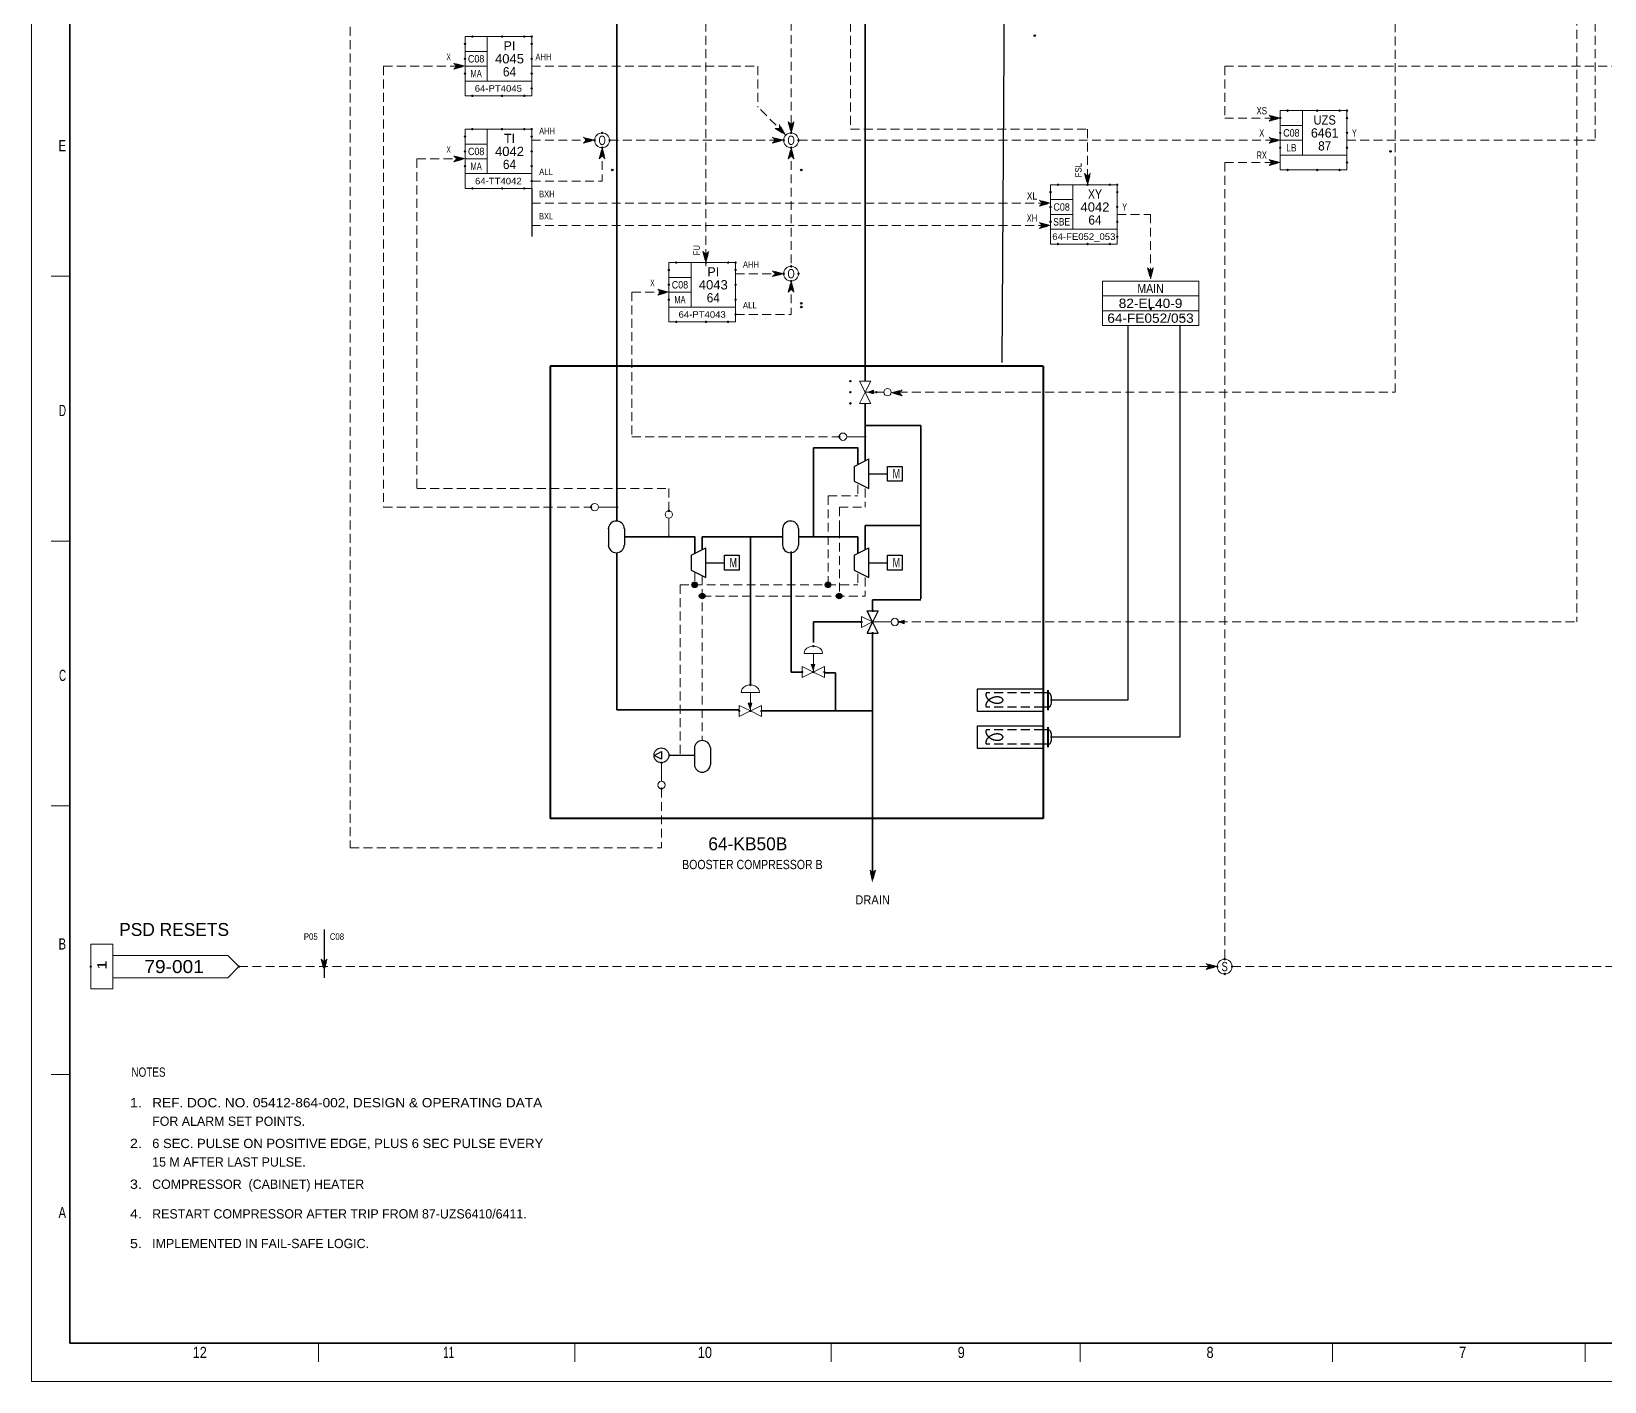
# Model space of a CAD drawing. Header units: millimetres. Extents: x 0 to 841, y 0 to 594.
# Drawn here: x 0 to 424.5, y 0 to 364.4 of the extents above; entities that cross this region are included whole.
import ezdxf
from ezdxf.enums import TextEntityAlignment as Align

# ---------------------------------------------------------------- set-up
doc = ezdxf.new("R2010")
doc.units = ezdxf.units.MM
doc.header["$LTSCALE"] = 0.8
doc.header["$PDMODE"] = 32
doc.header["$PDSIZE"] = 0.4
doc.linetypes.add('MEDIUM_DASHED', pattern=[4.5, 3, -1.5])
for name, color, linetype, lineweight in [('1', 7, 'Continuous', 13), ('12', 7, 'Continuous', 13), ('14', 7, 'MEDIUM_DASHED', 25), ('18', 7, 'Continuous', 40), ('40', 7, 'Continuous', 35), ('46', 7, 'MEDIUM_DASHED', 13), ('47', 7, 'Continuous', 13), ('48', 7, 'Continuous', 13), ('49', 7, 'Continuous', 13), ('50', 7, 'Continuous', 13), ('9', 7, 'Continuous', 13)]:
    doc.layers.add(name, color=color, linetype=linetype, lineweight=lineweight)
for name, color, linetype in [('16', 7, 'Continuous'), ('35', 7, 'Continuous'), ('36', 7, 'Continuous'), ('45', 7, 'Continuous')]:
    doc.layers.add(name, color=color, linetype=linetype)

msp = doc.modelspace()

# ---------------------------------------------------------------- hatches: boundary and pattern name
at = {"layer": '1'}
for points in [[(178.9811, 215.7685, 1), (178.9811, 214.2693, 1)], [(180.9811, 212.7685, 1), (180.9811, 211.2693, 1)], [(214.9811, 215.7685, 1), (214.9811, 214.2693, 1)], [(217.9811, 212.7685, 1), (217.9811, 211.2693, 1)]]:
    msp.add_hatch(color=256, dxfattribs=at).paths.add_polyline_path(points)

# ---------------------------------------------------------------- linework, layer by layer
at = {"layer": '1', "lineweight": 25}
for p, q in [((135, 322), (135, 309)), ((222, 247), (226, 249)), ((222, 247), (222, 243)), ((226, 241), (226, 249)), ((222, 243), (226, 241)), ((226, 245), (231, 245)), ((155.6803, 230.2638), (155.6803, 225.6795)), ((160, 230.2638), (160, 225.7362)), ((202.6803, 230.2638), (202.6803, 225.6795)), ((207, 230.2638), (207, 225.7362)), ((178, 223), (182, 225)), ((182, 217), (182, 225)), ((222, 223), (226, 225)), ((226, 217), (226, 225)), ((178, 223), (178, 219)), ((182, 221), (187, 221)), ((222, 223), (222, 219)), ((226, 221), (231, 221)), ((178, 219), (182, 217)), ((222, 219), (226, 217)), ((274.152, 185.848), (273, 185.848)), ((274.152, 186.6157), (274.152, 181.2402)), ((274.3441, 186.6157), (274.3441, 181.2402)), ((274.152, 182.0079), (273, 182.0079)), ((274.152, 175.848), (273, 175.848)), ((274.152, 176.6157), (274.152, 171.2402)), ((274.3441, 176.6157), (274.3441, 171.2402)), ((178.8976, 171.0205), (178.8976, 166.4362)), ((183.2181, 171.0205), (183.2181, 166.4929)), ((274.152, 172.0079), (273, 172.0079)), ((179, 169), (172, 169)), ((10.3331, 10.3819), (10.3331, 156.3638)), ((79, 122), (79, 109))]:
    msp.add_line(p, q, dxfattribs=at)
at = {"layer": '1'}
for p, q in [((10.3331, 298.3181), (5.3213, 298.3181)), ((10.3331, 226.8378), (5.3213, 226.8378)), ((10.3331, 155.3567), (5.3213, 155.3567)), ((10.3331, 82.8693), (5.3213, 82.8693)), ((77.4913, 10.3819), (77.4913, 5.348)), ((146.6543, 10.3819), (146.6543, 5.348)), ((215.8173, 10.3819), (215.8173, 5.348)), ((282.9756, 10.3819), (282.9756, 5.348)), ((351.1362, 10.3819), (351.1362, 5.348)), ((419.2969, 10.3819), (419.2969, 5.348))]:
    msp.add_line(p, q, dxfattribs=at)
at = {"layer": '1', "lineweight": 35}
msp.add_line((648.9504, 10.3819), (10.3331, 10.3819), dxfattribs=at)
msp.add_lwpolyline([(829.263, 112.0142), (829.263, 582.2276), (10.3331, 582.2276), (10.3331, 10.3819)], dxfattribs=at)
at = {"layer": '1', "lineweight": 25}
for points in [[(275, 174), (310, 174), (310, 285)], [(275, 184), (296, 184), (296, 285)]]:
    msp.add_lwpolyline(points, dxfattribs=at)
for points in [[(231, 247), (235, 247), (235, 243), (231, 243)], [(187, 223), (191, 223), (191, 219), (187, 219)], [(231, 223), (235, 223), (235, 219), (231, 219)], [(227, 204.9843), (225.5008, 207.9843), (228.5008, 207.9843)], [(227, 205), (225.5008, 202), (228.5008, 202)], [(273, 187), (273, 180.8559), (255.3362, 180.8559), (255.3362, 187)], [(273, 177), (273, 170.8559), (255.3362, 170.8559), (255.3362, 177)], [(168, 169), (170, 170), (170, 168)]]:
    msp.add_lwpolyline(points, close=True, dxfattribs=at)
for centre, radius in [((178.9811, 215.0189), 0.7496), ((180.9811, 212.0189), 0.7496), ((214.9811, 215.0189), 0.7496), ((217.9811, 212.0189), 0.7496), ((170, 169), 2)]:
    msp.add_circle(centre, radius, dxfattribs=at)
for centre, radius, start, end in [((157.8325, 230.0835), 2.16, 4.03476, 177.39177), ((204.8325, 230.0835), 2.16, 4.03476, 177.39177), ((157.8325, 225.8627), 2.16, 182.60823, 355.96524), ((204.8325, 225.8627), 2.16, 182.60823, 355.96524), ((274.5375, 185.5006), 0.3474, 44.47215, 90.24052), ((273.8139, 184.7982), 1.3558, 21.07192, 44.23193), ((273.8138, 183.0579), 1.356, 315.76685, 338.92686), ((272.2726, 184.2045), 3.0075, 9.84873, 21.06972), ((272.2726, 183.6516), 3.0075, 338.93028, 350.15127), ((270.6802, 183.9277), 4.6238, 0.00404, 9.85285), ((270.6804, 183.9283), 4.6235, 350.14692, 359.99572), ((274.5374, 182.3554), 0.3474, 269.76262, 315.53099), ((274.5375, 175.5006), 0.3474, 44.47215, 90.24052), ((273.8139, 174.7982), 1.3558, 21.07192, 44.23193), ((272.2726, 174.2045), 3.0075, 9.84873, 21.06972), ((270.6802, 173.9277), 4.6238, 0.00404, 9.85285), ((181.0505, 170.8402), 2.16, 4.03476, 177.39177), ((274.5374, 172.3554), 0.3474, 269.76262, 315.53099), ((273.8138, 173.0579), 1.356, 315.76685, 338.92686), ((272.2726, 173.6516), 3.0075, 338.93028, 350.15127), ((270.6804, 173.9283), 4.6235, 350.14692, 359.99572), ((181.0505, 166.6194), 2.16, 182.60823, 355.96524)]:
    msp.add_arc(centre, radius, start, end, dxfattribs=at)
at = {"layer": '12'}
for p, q in [((289, 293), (315, 293)), ((289, 289), (315, 289))]:
    msp.add_line(p, q, dxfattribs=at)
for points in [[(0, 594), (841, 594), (841, 0), (0, 0)], [(289, 285), (315, 285), (315, 297), (289, 297)]]:
    msp.add_lwpolyline(points, close=True, dxfattribs=at)
at = {"layer": '14'}
for p, q in [((273, 185.848), (257.6402, 185.848)), ((273, 182.0079), (257.6402, 182.0079)), ((273, 175.848), (257.6402, 175.848)), ((273, 172.0079), (257.6402, 172.0079))]:
    msp.add_line(p, q, dxfattribs=at)
for centre, radius, start, end in [((258.6926, 185.4051), 1.142, 157.18232, 188.9034), ((258.6927, 182.4509), 1.1421, 171.09617, 202.81725), ((259.3825, 185.5197), 1.8413, 189.10476, 214.34981), ((259.3825, 182.3363), 1.8413, 145.65019, 170.89524), ((260.1888, 186.0704), 2.8177, 214.34176, 231.61231), ((260.1888, 181.7857), 2.8177, 128.38769, 145.65824), ((260.7119, 181.1257), 3.6598, 112.62343, 128.38923), ((260.712, 186.7304), 3.6599, 231.60889, 247.37469), ((260.7115, 181.1254), 3.6599, 96.85074, 112.61654), ((260.7114, 186.7306), 3.6599, 247.38559, 263.15139), ((260.6111, 181.9616), 2.8177, 79.58066, 96.85122), ((260.6111, 185.8944), 2.8177, 263.14878, 280.41934), ((260.788, 182.9219), 1.8413, 54.34582, 79.59087), ((260.788, 184.9341), 1.8413, 280.40913, 305.65418), ((261.1922, 183.4924), 1.1421, 22.42278, 54.14386), ((261.1923, 184.3637), 1.1421, 305.85395, 337.57504), ((258.6926, 175.4051), 1.142, 157.18232, 188.9034), ((259.3825, 175.5197), 1.8413, 189.10476, 214.34981), ((260.1888, 176.0704), 2.8177, 214.34176, 231.61231), ((260.7119, 171.1257), 3.6598, 112.62343, 128.38923), ((260.7115, 171.1254), 3.6599, 96.85074, 112.61654), ((260.6111, 171.9616), 2.8177, 79.58066, 96.85122), ((260.788, 172.9219), 1.8413, 54.34582, 79.59087), ((261.1922, 173.4924), 1.1421, 22.42278, 54.14386), ((258.6927, 172.4509), 1.1421, 171.09617, 202.81725), ((259.3825, 172.3363), 1.8413, 145.65019, 170.89524), ((260.1888, 171.7857), 2.8177, 128.38769, 145.65824), ((260.712, 176.7304), 3.6599, 231.60889, 247.37469), ((260.7114, 176.7306), 3.6599, 247.38559, 263.15139), ((260.6111, 175.8944), 2.8177, 263.14878, 280.41934), ((260.788, 174.9341), 1.8413, 280.40913, 305.65418), ((261.1923, 174.3637), 1.1421, 305.85395, 337.57504)]:
    msp.add_arc(centre, radius, start, end, dxfattribs=at)
at = {"layer": '16'}
for p in [(270.7496, 363.2496), (366.7504, 332), (156.7504, 327), (207.7504, 327), (207.7504, 291), (207.7504, 290), (302, 289.4992), (310.7496, 287.2496)]:
    msp.add_point(p, dxfattribs=at)
at = {"layer": '18', "lineweight": 25}
msp.add_line((262, 275), (263, 447), dxfattribs=at)
at = {"layer": '18'}
for p, q in [((140, 274), (140, 152)), ((273, 274), (140, 274)), ((273, 274), (273, 152)), ((273, 152), (140, 152))]:
    msp.add_line(p, q, dxfattribs=at)
at = {"layer": '40'}
for p, q in [((225, 544), (225, 270)), ((158, 441), (158, 232.237)), ((225, 248.5118), (225, 264)), ((225, 264), (225, 255)), ((240, 258), (225, 258)), ((240, 211.2835), (240, 258)), ((211, 228), (211, 252)), ((225, 224.5118), (225, 231)), ((240, 231), (225, 231)), ((202.6803, 228), (181, 228)), ((181, 224.5), (181, 228)), ((194, 188.2835), (194, 228)), ((223, 228), (207, 228)), ((223, 223.4882), (223, 228)), ((205, 191.4803), (205, 224)), ((227, 208), (227, 211)), ((240, 211), (227, 211)), ((211, 199.4331), (211, 205)), ((224, 205), (211, 205)), ((227, 136), (227, 202)), ((208, 191.4803), (205, 191.4803)), ((217, 191.2835), (214, 191.2835)), ((217, 181), (217, 191.2835)), ((227, 181), (197, 181))]:
    msp.add_line(p, q, dxfattribs=at)
for points in [[(223, 247.4882), (223, 252), (211, 252)], [(179, 223.5), (179, 228), (160, 228)], [(191, 181.2835), (158, 181.2835), (158, 223.7094)]]:
    msp.add_lwpolyline(points, dxfattribs=at)
at = {"layer": '46'}
for p, q in [((422.0236, 482), (422.0236, 335)), ((221.0236, 464), (221.0236, 338)), ((417.0236, 426), (417.0236, 205)), ((182.0236, 392), (182.0236, 301)), ((205.0236, 385), (205.0236, 337)), ((86.0236, 380), (86.0236, 144)), ((368, 381), (368, 267)), ((95.0236, 355), (116, 355)), ((95.0236, 355), (95.0236, 236)), ((135, 355), (196.0236, 355)), ((196.0236, 355), (196.0236, 343.9764)), ((322, 355), (427, 355)), ((322, 355), (322, 341)), ((203.5, 336.5), (196.0236, 343.9764)), ((221.0236, 338), (285.0236, 338)), ((285.0236, 338), (285.0236, 323)), ((135, 335), (152, 335)), ((154.0236, 333), (154.0236, 324)), ((156, 335), (203, 335)), ((205.0236, 333), (205.0236, 301)), ((207, 335), (337, 335)), ((355, 335), (422.0236, 335)), ((104.0236, 330), (116, 330)), ((104.0236, 330), (104.0236, 241)), ((322, 329), (322, 114)), ((135, 324), (154, 324)), ((135, 318), (275, 318)), ((293, 315), (302, 315)), ((302, 315), (302, 298)), ((135, 312), (275, 312)), ((190, 299), (203, 299)), ((162.0236, 294), (171, 294)), ((162.0236, 294), (162.0236, 255)), ((205.0236, 297), (205.0236, 288)), ((190, 288), (205.0236, 288)), ((234, 267), (368, 267)), ((162.0236, 255), (218, 255)), ((223.0236, 242), (223.0236, 239)), ((104.0236, 241), (172.0236, 241)), ((172.0236, 241), (172.0236, 235)), ((215.0236, 239), (223.0236, 239)), ((215.0236, 239), (215.0236, 215)), ((225.0236, 241), (225.0236, 236)), ((95.0236, 236), (151, 236)), ((218.0236, 236), (225.0236, 236)), ((218.0236, 236), (218.0236, 230)), ((218.0236, 230), (218.0236, 212)), ((179.0236, 218.4882), (179.0236, 215)), ((181.0236, 217.4882), (181.0236, 173)), ((223.0236, 218), (223.0236, 215)), ((225.0236, 217), (225.0236, 212)), ((175.0236, 215), (223.0236, 215)), ((175.0236, 215), (175.0236, 169)), ((181, 212), (225.0236, 212)), ((234, 205), (417.0236, 205)), ((170.0236, 160), (170.0236, 144)), ((86.0236, 144), (170.0236, 144)), ((56.0236, 112), (320, 112)), ((324, 112), (627.0236, 112))]:
    msp.add_line(p, q, dxfattribs=at)
for points in [[(117, 355), (114, 355.8), (114.8, 355), (114, 354.2)], [(116.6, 355), (114.4, 355.6), (115, 355), (114.4, 354.4)], [(116.2, 355), (114.8, 355.4), (115.2, 355), (114.8, 354.6)], [(115.8, 355), (115.2, 355.2), (115.4, 355), (115.2, 354.8)], [(205, 337), (205.8, 340), (205, 339.2), (204.2, 340)], [(336.6, 341), (334.4, 341.6), (335, 341), (334.4, 340.4)], [(336.2, 341), (334.8, 341.4), (335.2, 341), (334.8, 340.6)], [(335.8, 341), (335.2, 341.2), (335.4, 341), (335.2, 340.8)], [(152, 335), (149, 335.8), (149.8, 335), (149, 334.2)], [(151.6, 335), (149.4, 335.6), (150, 335), (149.4, 334.4)], [(151.2, 335), (149.8, 335.4), (150.2, 335), (149.8, 334.6)], [(203, 335), (200, 335.8), (200.8, 335), (200, 334.2)], [(202.6, 335), (200.4, 335.6), (201, 335), (200.4, 334.4)], [(203.4142, 336.5858), (201.8583, 339.2724), (201.8583, 338.1417), (200.7276, 338.1417)], [(202.2, 335), (200.8, 335.4), (201.2, 335), (200.8, 334.6)], [(203.1315, 336.8685), (202, 338.8488), (202, 338), (201.1512, 338)], [(202.8488, 337.1512), (202.1417, 338.4244), (202.1417, 337.8583), (201.5756, 337.8583)], [(202.5654, 337.4346), (202.2827, 338), (202.2827, 337.7173), (202, 337.7173)], [(205, 337.4), (205.6, 339.6), (205, 339), (204.4, 339.6)], [(205, 337.8), (205.4, 339.2), (205, 338.8), (204.6, 339.2)], [(205, 338.2), (205.2, 338.8), (205, 338.6), (204.8, 338.8)], [(337, 335), (334, 335.8), (334.8, 335), (334, 334.2)], [(336.6, 335), (334.4, 335.6), (335, 335), (334.4, 334.4)], [(336.2, 335), (334.8, 335.4), (335.2, 335), (334.8, 334.6)], [(150.8, 335), (150.2, 335.2), (150.4, 335), (150.2, 334.8)], [(154, 333), (154.8, 330), (154, 330.8), (153.2, 330)], [(154, 332.6), (154.6, 330.4), (154, 331), (153.4, 330.4)], [(154, 332.2), (154.4, 330.8), (154, 331.2), (153.6, 330.8)], [(154, 331.8), (154.2, 331.2), (154, 331.4), (153.8, 331.2)], [(201.8, 335), (201.2, 335.2), (201.4, 335), (201.2, 334.8)], [(205, 333), (205.8, 330), (205, 330.8), (204.2, 330)], [(205, 332.6), (205.6, 330.4), (205, 331), (204.4, 330.4)], [(205, 332.2), (205.4, 330.8), (205, 331.2), (204.6, 330.8)], [(205, 331.8), (205.2, 331.2), (205, 331.4), (204.8, 331.2)], [(335.8, 335), (335.2, 335.2), (335.4, 335), (335.2, 334.8)], [(117, 330), (114, 330.8), (114.8, 330), (114, 329.2)], [(116.6, 330), (114.4, 330.6), (115, 330), (114.4, 329.4)], [(116.2, 330), (114.8, 330.4), (115.2, 330), (114.8, 329.6)], [(115.8, 330), (115.2, 330.2), (115.4, 330), (115.2, 329.8)], [(336.6, 329), (334.4, 329.6), (335, 329), (334.4, 328.4)], [(336.2, 329), (334.8, 329.4), (335.2, 329), (334.8, 328.6)], [(335.8, 329), (335.2, 329.2), (335.4, 329), (335.2, 328.8)], [(285, 323), (285.8, 326), (285, 325.2), (284.2, 326)], [(285, 323.4), (285.6, 325.6), (285, 325), (284.4, 325.6)], [(285, 323.8), (285.4, 325.2), (285, 324.8), (284.6, 325.2)], [(285, 324.2), (285.2, 324.8), (285, 324.6), (284.8, 324.8)], [(275, 318), (272, 318.8), (272.8, 318), (272, 317.2)], [(274.6, 318), (272.4, 318.6), (273, 318), (272.4, 317.4)], [(274.2, 318), (272.8, 318.4), (273.2, 318), (272.8, 317.6)], [(273.8, 318), (273.2, 318.2), (273.4, 318), (273.2, 317.8)], [(275, 312), (272, 312.8), (272.8, 312), (272, 311.2)], [(274.6, 312), (272.4, 312.6), (273, 312), (272.4, 311.4)], [(274.2, 312), (272.8, 312.4), (273.2, 312), (272.8, 311.6)], [(273.8, 312), (273.2, 312.2), (273.4, 312), (273.2, 311.8)], [(182, 302), (182.8, 305), (182, 304.2), (181.2, 305)], [(182, 302.4), (182.6, 304.6), (182, 304), (181.4, 304.6)], [(182, 302.8), (182.4, 304.2), (182, 303.8), (181.6, 304.2)], [(182, 303.2), (182.2, 303.8), (182, 303.6), (181.8, 303.8)], [(203, 299), (200, 299.8), (200.8, 299), (200, 298.2)], [(202.6, 299), (200.4, 299.6), (201, 299), (200.4, 298.4)], [(202.2, 299), (200.8, 299.4), (201.2, 299), (200.8, 298.6)], [(201.8, 299), (201.2, 299.2), (201.4, 299), (201.2, 298.8)], [(302, 297.6), (302.8, 300.6), (302, 299.8), (301.2, 300.6)], [(302, 298), (302.6, 300.2), (302, 299.6), (301.4, 300.2)], [(302, 298.4), (302.4, 299.8), (302, 299.4), (301.6, 299.8)], [(302, 298.8), (302.2, 299.4), (302, 299.2), (301.8, 299.4)], [(172, 294), (169, 294.8), (169.8, 294), (169, 293.2)], [(171.6, 294), (169.4, 294.6), (170, 294), (169.4, 293.4)], [(171.2, 294), (169.8, 294.4), (170.2, 294), (169.8, 293.6)], [(170.8, 294), (170.2, 294.2), (170.4, 294), (170.2, 293.8)], [(205, 297), (205.8, 294), (205, 294.8), (204.2, 294)], [(205, 296.6), (205.6, 294.4), (205, 295), (204.4, 294.4)], [(205, 296.2), (205.4, 294.8), (205, 295.2), (204.6, 294.8)], [(205, 295.8), (205.2, 295.2), (205, 295.4), (204.8, 295.2)], [(232, 266.8268), (235, 267.6268), (234.2, 266.8268), (235, 266.0268)], [(232.4, 266.8268), (234.6, 267.4268), (234, 266.8268), (234.6, 266.2268)], [(232.8, 266.8268), (234.2, 267.2268), (233.8, 266.8268), (234.2, 266.4268)], [(233.2, 266.8268), (233.8, 267.0268), (233.6, 266.8268), (233.8, 266.6268)], [(227, 135), (226.2, 138.0008), (227, 137.2008), (227.8, 138.0008)], [(227, 135.4016), (226.4, 137.6008), (227.0008, 137.0008), (227.6, 137.6008)], [(227, 135.8008), (226.6, 137.2008), (227, 136.8008), (227.4, 137.2008)], [(227, 136.2008), (226.8, 136.8008), (227, 136.6008), (227.2, 136.8008)], [(79, 111), (79.8, 114), (79, 113.2), (78.2, 114)], [(79, 111.4), (79.6, 113.6), (79, 113), (78.4, 113.6)], [(79, 111.8), (79.4, 113.2), (79, 112.8), (78.6, 113.2)], [(79, 112.2), (79.2, 112.8), (79, 112.6), (78.8, 112.8)], [(320, 112), (317, 112.8), (317.8, 112), (317, 111.2)], [(319.6, 112), (317.4, 112.6), (318, 112), (317.4, 111.4)], [(319.2, 112), (317.8, 112.4), (318.2, 112), (317.8, 111.6)], [(318.8, 112), (318.2, 112.2), (318.4, 112), (318.2, 111.8)]]:
    msp.add_lwpolyline(points, close=True, dxfattribs=at)
for points in [[(322, 341), (337, 341), (334, 341.8), (334.8, 341), (334, 340.2), (337, 341)], [(322, 329), (337, 329), (334, 329.8), (334.8, 329), (334, 328.2), (337, 329)]]:
    msp.add_lwpolyline(points, dxfattribs=at)
msp.add_point((215.0236, 215), dxfattribs=at)
at = {"layer": '47'}
for p, q in [((225, 267), (230, 267)), ((225, 255), (220, 255)), ((158, 236), (153, 236)), ((172, 228), (172, 233)), ((227, 205), (232, 205)), ((213.5, 196.4803), (208.5, 196.4803)), ((211, 191.4803), (211, 196.4803)), ((196.5, 186), (191.5, 186)), ((194, 181), (194, 186)), ((170, 167), (170, 162))]:
    msp.add_line(p, q, dxfattribs=at)
for points in [[(225, 267), (226.5, 270), (223.5, 270), (226.5, 264), (223.5, 264)], [(227, 205), (228.5008, 202), (225.5008, 202), (227, 205), (224, 203.5), (224, 206.5)], [(227, 205), (228.5, 208), (225.5, 208), (228.5, 202), (225.5, 202)], [(211, 191.4803), (208, 192.9803), (208, 189.9803), (214, 192.9803), (214, 189.9803)], [(194, 181), (191, 182.5), (191, 179.5), (197, 182.5), (197, 179.5)]]:
    msp.add_lwpolyline(points, close=True, dxfattribs=at)
for centre in [(231, 267), (219.0003, 255.0003), (152.0003, 236.0003), (172.0003, 233.9997), (233, 205), (169.9997, 161.0003)]:
    msp.add_circle(centre, 1, dxfattribs=at)
for centre in [(211, 196.4803), (194, 186)]:
    msp.add_ellipse(centre, major_axis=(-2.5, 0), ratio=0.8, start_param=3.14159265, end_param=6.28318531, dxfattribs=at)
for p in [(221, 270), (221, 267), (221, 264), (228, 267), (218, 255), (225, 255), (151, 236), (158, 236), (172, 235), (172, 228), (227, 208), (224, 205), (227, 205), (234, 205), (227, 202), (211, 198.4795), (208, 191.4803), (211, 191.4803), (214, 191.4803), (194, 187.9992), (191, 181), (194, 181), (197, 181), (170, 167), (170, 160)]:
    msp.add_point(p, dxfattribs=at)
at = {"layer": '48'}
for p, q in [((123, 363), (123, 351)), ((117, 359), (123, 359)), ((117, 355), (123, 355)), ((343, 343), (343, 331)), ((123, 338), (123, 326)), ((337, 339), (343, 339)), ((117, 334), (123, 334)), ((337, 335), (343, 335)), ((117, 330), (123, 330)), ((281, 323), (281, 311)), ((275, 319), (281, 319)), ((275, 315), (281, 315)), ((178, 302), (178, 290)), ((172, 298), (178, 298)), ((172, 294), (178, 294))]:
    msp.add_line(p, q, dxfattribs=at)
for points in [[(117, 363), (135, 363), (135, 351), (117, 351)], [(337, 343), (355, 343), (355, 331), (337, 331)], [(117, 338), (135, 338), (135, 326), (117, 326)], [(275, 323), (293, 323), (293, 311), (275, 311)], [(172, 302), (190, 302), (190, 290), (172, 290)]]:
    msp.add_lwpolyline(points, close=True, dxfattribs=at)
for points in [[(117, 351), (117, 347), (135, 347), (135, 351)], [(337, 331), (337, 327), (355, 327), (355, 331)], [(117, 326), (117, 322), (135, 322), (135, 326)], [(275, 311), (275, 307), (293, 307), (293, 311)], [(172, 290), (172, 286), (190, 286), (190, 290)]]:
    msp.add_lwpolyline(points, dxfattribs=at)
for centre in [(154, 335), (205, 335), (205, 299), (322, 112)]:
    msp.add_circle(centre, 2, dxfattribs=at)
for p in [(117, 361), (119, 363), (127, 363), (133, 363), (135, 363), (135, 361), (117, 357), (135, 357), (117, 353), (135, 353), (135, 349), (119, 347), (127, 347), (133, 347), (337, 341), (339, 343), (347, 343), (353, 343), (355, 343), (355, 341), (117, 336), (119, 338), (127, 338), (133, 338), (135, 338), (135, 336), (154, 337), (205, 337), (337, 337), (355, 337), (117, 332), (135, 332), (152, 335), (154, 333), (156, 335), (203, 335), (205, 333), (207, 335), (337, 333), (355, 333), (117, 328), (135, 328), (339, 327), (347, 327), (353, 327), (355, 329), (135, 324), (277, 323), (285, 323), (291, 323), (293, 323), (119, 322), (127, 322), (133, 322), (275, 321), (293, 321), (275, 317), (293, 317), (275, 313), (293, 313), (277, 307), (285, 307), (291, 307), (293, 309), (174, 302), (182, 302), (188, 302), (190, 302), (172, 300), (190, 300), (203, 299), (205, 301), (205, 297), (207, 299), (172, 296), (190, 296), (172, 292), (190, 292), (174, 286), (182, 286), (188, 286), (190, 288), (320, 112), (322, 114), (324, 112), (322, 110)]:
    msp.add_point(p, dxfattribs=at)
at = {"layer": '49'}
for p, q in [((22, 118), (16, 118)), ((22, 106), (22, 118)), ((53, 115), (22, 115)), ((53, 109), (22, 109))]:
    msp.add_line(p, q, dxfattribs=at)
for points in [[(16, 118), (16, 106), (22, 106)], [(53, 115), (56, 112), (53, 109)]]:
    msp.add_lwpolyline(points, dxfattribs=at)
for p in [(16, 112), (56, 112)]:
    msp.add_point(p, dxfattribs=at)
at = {"layer": '50'}
for points in [[(225.6929, 267.0394), (227.1929, 266.5394), (227.1929, 267.5394)], [(234, 205), (235.5, 204.5), (235.5, 205.5)], [(210.9449, 192.0472), (211.4449, 193.5472), (210.4449, 193.5472)], [(193.9449, 181.5669), (194.4449, 183.0669), (193.4449, 183.0669)]]:
    msp.add_lwpolyline(points, close=True, dxfattribs=at)
for points in [[(225.9291, 267.0787), (227.1102, 266.685), (227.1102, 267.3937), (226.1654, 267.0787), (227.0315, 266.8425), (227.0315, 267.2362), (226.4016, 267.0787), (226.9528, 266.9213), (226.9528, 267.0787), (226.6378, 267.0787)], [(234.2362, 205.0386), (235.4173, 204.6449), (235.4173, 205.3543), (234.4732, 205.0394), (235.3386, 204.8031), (235.3386, 205.1969), (234.7087, 205.0394), (235.2598, 204.8819), (235.2598, 205.0394), (234.9449, 205.0394)], [(210.9063, 192.2835), (211.3, 193.4646), (210.5906, 193.4646), (210.9055, 192.5205), (211.1417, 193.3858), (210.748, 193.3858), (210.9055, 192.7559), (211.063, 193.3071), (210.9055, 193.3071), (210.9055, 192.9921)], [(193.9063, 181.8031), (194.3, 182.9843), (193.5906, 182.9843), (193.9055, 182.0402), (194.1417, 182.9055), (193.748, 182.9055), (193.9055, 182.2756), (194.063, 182.8268), (193.9055, 182.8268), (193.9055, 182.5118)]]:
    msp.add_lwpolyline(points, dxfattribs=at)
at = {"layer": '9'}
msp.add_lwpolyline([(0, 0), (841, 0), (841, 594), (0, 594)], close=True, dxfattribs=at)

# ---------------------------------------------------------------- texts
at = {"layer": '1'}
for s, width, p in [('E', 0.75, (9.3283, 332.0449)), ('D', 0.65, (9.3283, 260.5646)), ('C', 0.65, (9.3283, 189.0835)), ('B', 0.75, (9.3283, 116.5961)), ('A', 0.75, (9.3283, 44.1087))]:
    msp.add_text(s, height=3.02, dxfattribs=dict(at, width=width)).set_placement(p, align=Align.RIGHT)
for s, width, p in [('12', 0.85, (45.4146, 6.3543)), ('11', 0.65, (112.5772, 6.3543)), ('10', 0.85, (181.7358, 6.3543)), ('9', 0.85, (250.9051, 6.3543)), ('8', 0.85, (318.0634, 6.3543)), ('7', 0.85, (386.224, 6.3543))]:
    msp.add_text(s, height=3.02, dxfattribs=dict(at, width=width)).set_placement(p, align=Align.CENTER)
at = {"layer": '12'}
for s, width, p in [('MAIN', 0.85, (302, 293.7496)), ('82-EL40-9', 1.1, (302, 289.7496)), ('64-FE052/053', 1.1, (301.9921, 285.7496)), ('DRAIN', 0.9, (227, 128.7496)), ('NOTES', 0.8, (31.5827, 82.2591))]:
    msp.add_text(s, height=2.5, dxfattribs=dict(at, width=width)).set_placement(p, align=Align.CENTER)
for s, width, p in [('1.   ', 1.15, (26.5827, 74.0094)), ('REF. DOC. NO. 05412-864-002, DESIGN & OPERATING DATA ', 1.1, (32.5827, 74.0094)), ('2.   ', 1.15, (26.5827, 63.0094)), ('6 SEC. PULSE ON POSITIVE EDGE, PLUS 6 SEC PULSE EVERY', 1.05, (32.5827, 63.0094)), ('3.   ', 1.15, (26.5827, 52.0094)), ('4.   ', 1.15, (26.5827, 44.0094)), ('5.   ', 1.15, (26.5827, 36.0094))]:
    msp.add_text(s, height=2.5, dxfattribs=dict(at, width=width)).set_placement(p)
for s, p in [('FOR ALARM SET POINTS.', (32.5827, 69.0094)), ('15 M AFTER LAST PULSE.', (32.5827, 58.0094)), ('COMPRESSOR  (CABINET) HEATER', (32.5827, 52.0094)), ('RESTART COMPRESSOR AFTER TRIP FROM 87-UZS6410/6411.', (32.5827, 44.0094)), ('IMPLEMENTED IN FAIL-SAFE LOGIC.', (32.5827, 36.0094))]:
    msp.add_text(s, height=2.5, dxfattribs=at).set_placement(p)
at = {"layer": '35', "width": 0.85}
msp.add_text('BOOSTER COMPRESSOR B', height=2.5, dxfattribs=at).set_placement((175.5984, 138.2913))
at = {"layer": '36'}
msp.add_text('64-KB50B', height=3.5, dxfattribs=at).set_placement((182.6535, 143.374))
at = {"layer": '45'}
for s, width, p in [('X', 0.6, (112, 356.6252)), ('AHH', 0.8, (136, 356.6252)), ('AHH', 0.8, (137, 336.6252)), ('X', 0.6, (112, 331.6252)), ('ALL', 0.9, (137, 325.6252)), ('BXH', 0.8, (137, 319.6252)), ('BXL', 0.85, (137, 313.6252)), ('AHH', 0.8, (192, 300.6252)), ('X', 0.6, (167, 295.6252)), ('ALL', 0.9, (192, 289.6252)), ('P05', 0.9, (73.5, 119.2118)), ('C08', 0.9, (80.5, 119.2118))]:
    msp.add_text(s, height=1.75, dxfattribs=dict(at, width=width)).set_placement(p)
for s, width, p in [('FSL', 0.9, (283.3748, 325)), ('FU', 0.8, (180.3748, 304))]:
    msp.add_text(s, height=1.75, rotation=90, dxfattribs=dict(at, width=width)).set_placement(p)
at = {"layer": '49'}
msp.add_text('PSD RESETS', height=3.5, dxfattribs=at).set_placement((38.5, 120.2504), align=Align.CENTER)
at = {"layer": '49', "width": 1.3}
msp.add_text('1 ', height=2.5, rotation=90, dxfattribs=at).set_placement((20.2504, 113.0004), align=Align.CENTER)
at = {"layer": '49', "width": 1.1}
msp.add_text('79-001', height=3.5, dxfattribs=at).set_placement((38.5, 110.2504), align=Align.CENTER)
at = {"layer": '50'}
for s, p in [('PI', (128.9996, 359.2496)), ('TI', (128.9996, 334.2496)), ('6461', (349, 335.7496)), ('PI', (183.9996, 298.2496))]:
    msp.add_text(s, height=2.5, dxfattribs=at).set_placement(p, align=Align.CENTER)
for s, height, width, p in [('C08', 2, 0.9, (120, 356)), ('4045', 2.5, 1.05, (129, 355.7496)), ('MA', 2, 0.7, (120, 352)), ('64', 2.5, 0.95, (128.9996, 352.2496)), ('64-PT4045', 1.75, 1.1, (125.9945, 348.1252)), ('XS', 2, 0.8, (332, 342)), ('UZS', 2.5, 0.9, (349, 339.2496)), ('O', 2.5, 0.75, (154.0004, 333.7496)), ('O', 2.5, 0.75, (205.0004, 333.7496)), ('X', 2, 0.6, (332, 336)), ('C08', 2, 0.9, (340, 336)), ('Y', 2, 0.65, (356.9996, 336)), ('C08', 2, 0.9, (120, 331)), ('4042', 2.5, 1.05, (129, 330.7496)), ('RX', 2, 0.75, (332, 330)), ('LB', 2, 0.85, (340, 332)), ('87', 2.5, 0.95, (348.9996, 332.2496)), ('MA', 2, 0.7, (120, 327)), ('64', 2.5, 0.95, (128.9996, 327.2496)), ('64-TT4042', 1.75, 1.1, (125.9945, 323.1252)), ('XL', 2, 0.85, (269.9996, 319)), ('XY', 2.5, 0.85, (286.9996, 319.2496)), ('XH', 2, 0.75, (269.9996, 313)), ('C08', 2, 0.9, (278, 316)), ('4042', 2.5, 1.05, (287, 315.7496)), ('64', 2.5, 0.95, (286.9996, 312.2496)), ('Y', 2, 0.65, (294.9996, 316)), ('64-FE052_053', 1.75, 1.1, (283.9945, 308.1252)), ('SBE', 2, 0.85, (277.9996, 312)), ('4043', 2.5, 1.05, (184, 294.7496)), ('O', 2.5, 0.75, (205.0004, 297.7496)), ('C08', 2, 0.9, (175, 295)), ('MA', 2, 0.7, (175, 291)), ('64', 2.5, 0.95, (183.9996, 291.2496)), ('64-PT4043', 1.75, 1.1, (180.9945, 287.1252)), ('M', 2.5, 0.7, (233.3941, 243.7496)), ('M', 2.5, 0.7, (189.3941, 219.7496)), ('M', 2.5, 0.7, (233.3941, 219.7496)), ('S', 2.5, 0.75, (322.0004, 110.7496))]:
    msp.add_text(s, height=height, dxfattribs=dict(at, width=width)).set_placement(p, align=Align.CENTER)

doc.saveas('drawing.dxf')
